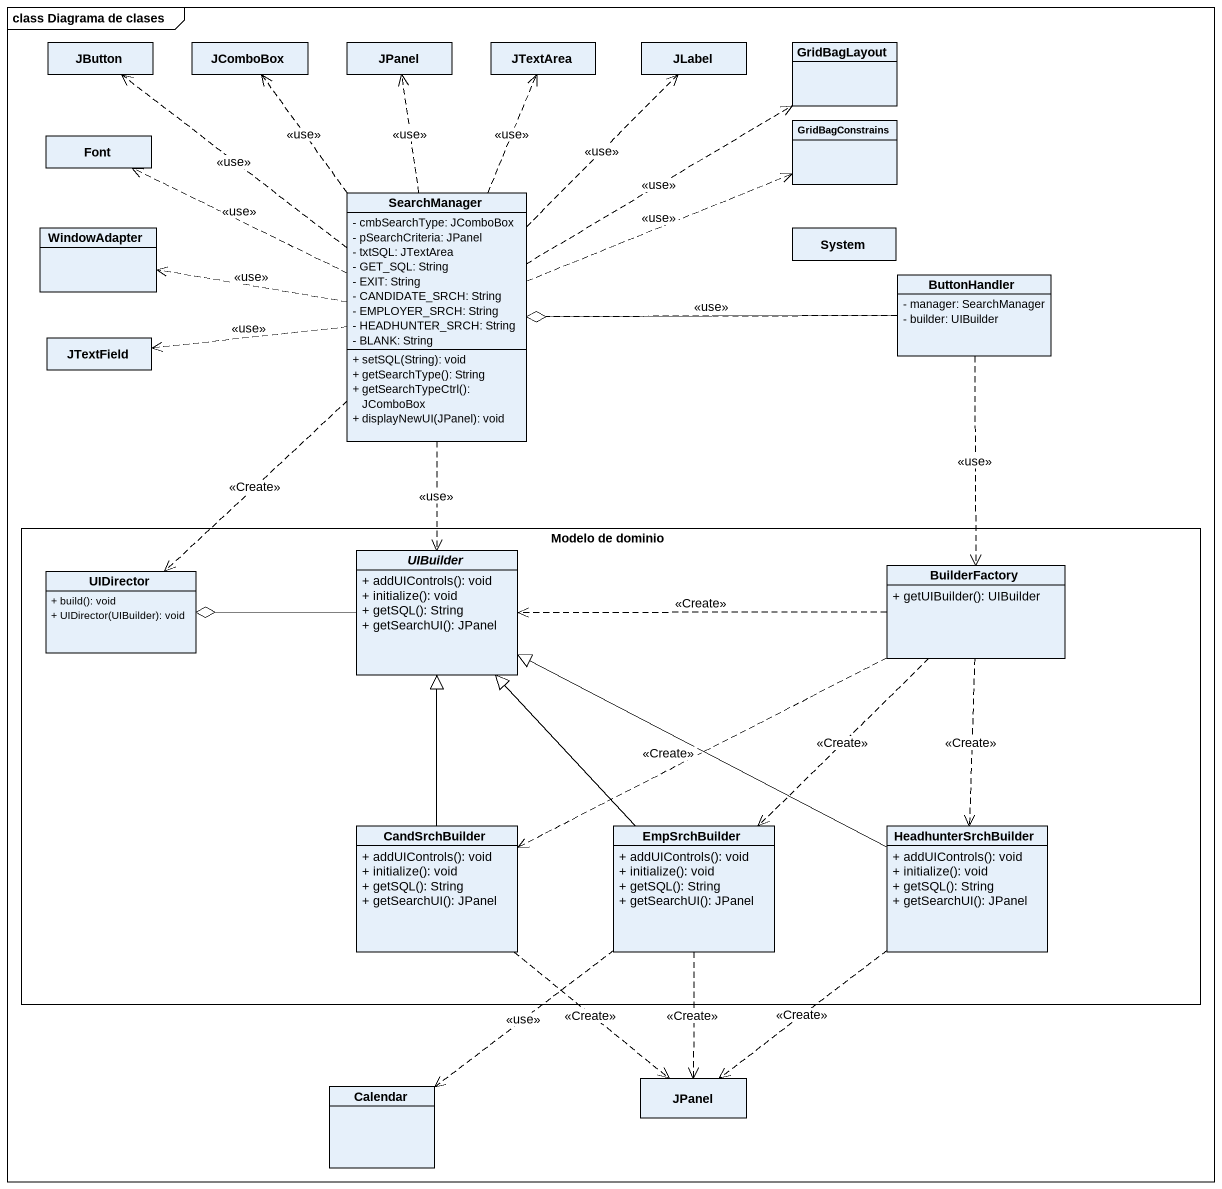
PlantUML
@startuml
mainframe class Diagrama de clases
hide circle
hide empty members
skinparam classAttributeIconSize 0
class JButton
class JComboBox
class JPanel
class JTextArea
class JLabel
class GridBagLayout
class GridBagConstrains
class Font
class WindowAdapter
class SearchManager {
  - cmbSearchType: JComboBox
  - pSearchCriteria: JPanel
  - txtSQL: JTextArea
  - GET_SQL: String
  - EXIT: String
  - CANDIDATE_SRCH: String
  - EMPLOYER_SRCH: String
  - HEADHUNTER_SRCH: String
  - BLANK: String
  + setSQL(String): void
  + getSearchType(): String
  + getSearchTypeCtrl(): JComboBox
  + displayNewUI(JPanel): void
}
class System
class ButtonHandler {
  - manager: SearchManager
  - builder: UIBuilder
}
class JTextField
rectangle "Modelo de dominio" as Modelo_de_dominio {
  abstract class UIBuilder {
    + addUIControls(): void
    + initialize(): void
    + getSQL(): String
    + getSearchUI(): JPanel
  }
  class UIDirector {
    + build(): void
    + UIDirector(UIBuilder): void
  }
  class BuilderFactory {
    + getUIBuilder(): UIBuilder
  }
  class CandSrchBuilder {
    + addUIControls(): void
    + initialize(): void
    + getSQL(): String
    + getSearchUI(): JPanel
  }
  class EmpSrchBuilder {
    + addUIControls(): void
    + initialize(): void
    + getSQL(): String
    + getSearchUI(): JPanel
  }
  class HeadhunterSrchBuilder {
    + addUIControls(): void
    + initialize(): void
    + getSQL(): String
    + getSearchUI(): JPanel
  }
}
class Calendar
class "JPanel" as JPanel_2
SearchManager .up.> JButton : <<use>>
SearchManager .up.> JComboBox : <<use>>
SearchManager .up.> JPanel : <<use>>
SearchManager .up.> JTextArea : <<use>>
SearchManager .up.> JLabel : <<use>>
SearchManager .right.> GridBagLayout : <<use>>
SearchManager .right.> GridBagConstrains : <<use>>
SearchManager .left.> Font : <<use>>
SearchManager .left.> WindowAdapter : <<use>>
SearchManager .left.> JTextField : <<use>>
SearchManager ..> UIBuilder : <<use>>
SearchManager ..> UIDirector : <<Create>>
ButtonHandler .left.> SearchManager : <<use>>
ButtonHandler -left-o SearchManager
ButtonHandler ..> BuilderFactory : <<use>>
UIBuilder -left-o UIDirector
BuilderFactory .left.> UIBuilder : <<Create>>
BuilderFactory .left.> CandSrchBuilder : <<Create>>
BuilderFactory ..> EmpSrchBuilder : <<Create>>
BuilderFactory ..> HeadhunterSrchBuilder : <<Create>>
CandSrchBuilder -up-|> UIBuilder
CandSrchBuilder ..> JPanel_2 : <<Create>>
EmpSrchBuilder -up-|> UIBuilder
EmpSrchBuilder ..> Calendar : <<use>>
EmpSrchBuilder ..> JPanel_2 : <<Create>>
HeadhunterSrchBuilder -left-|> UIBuilder
HeadhunterSrchBuilder ..> JPanel_2 : <<Create>>
@enduml
